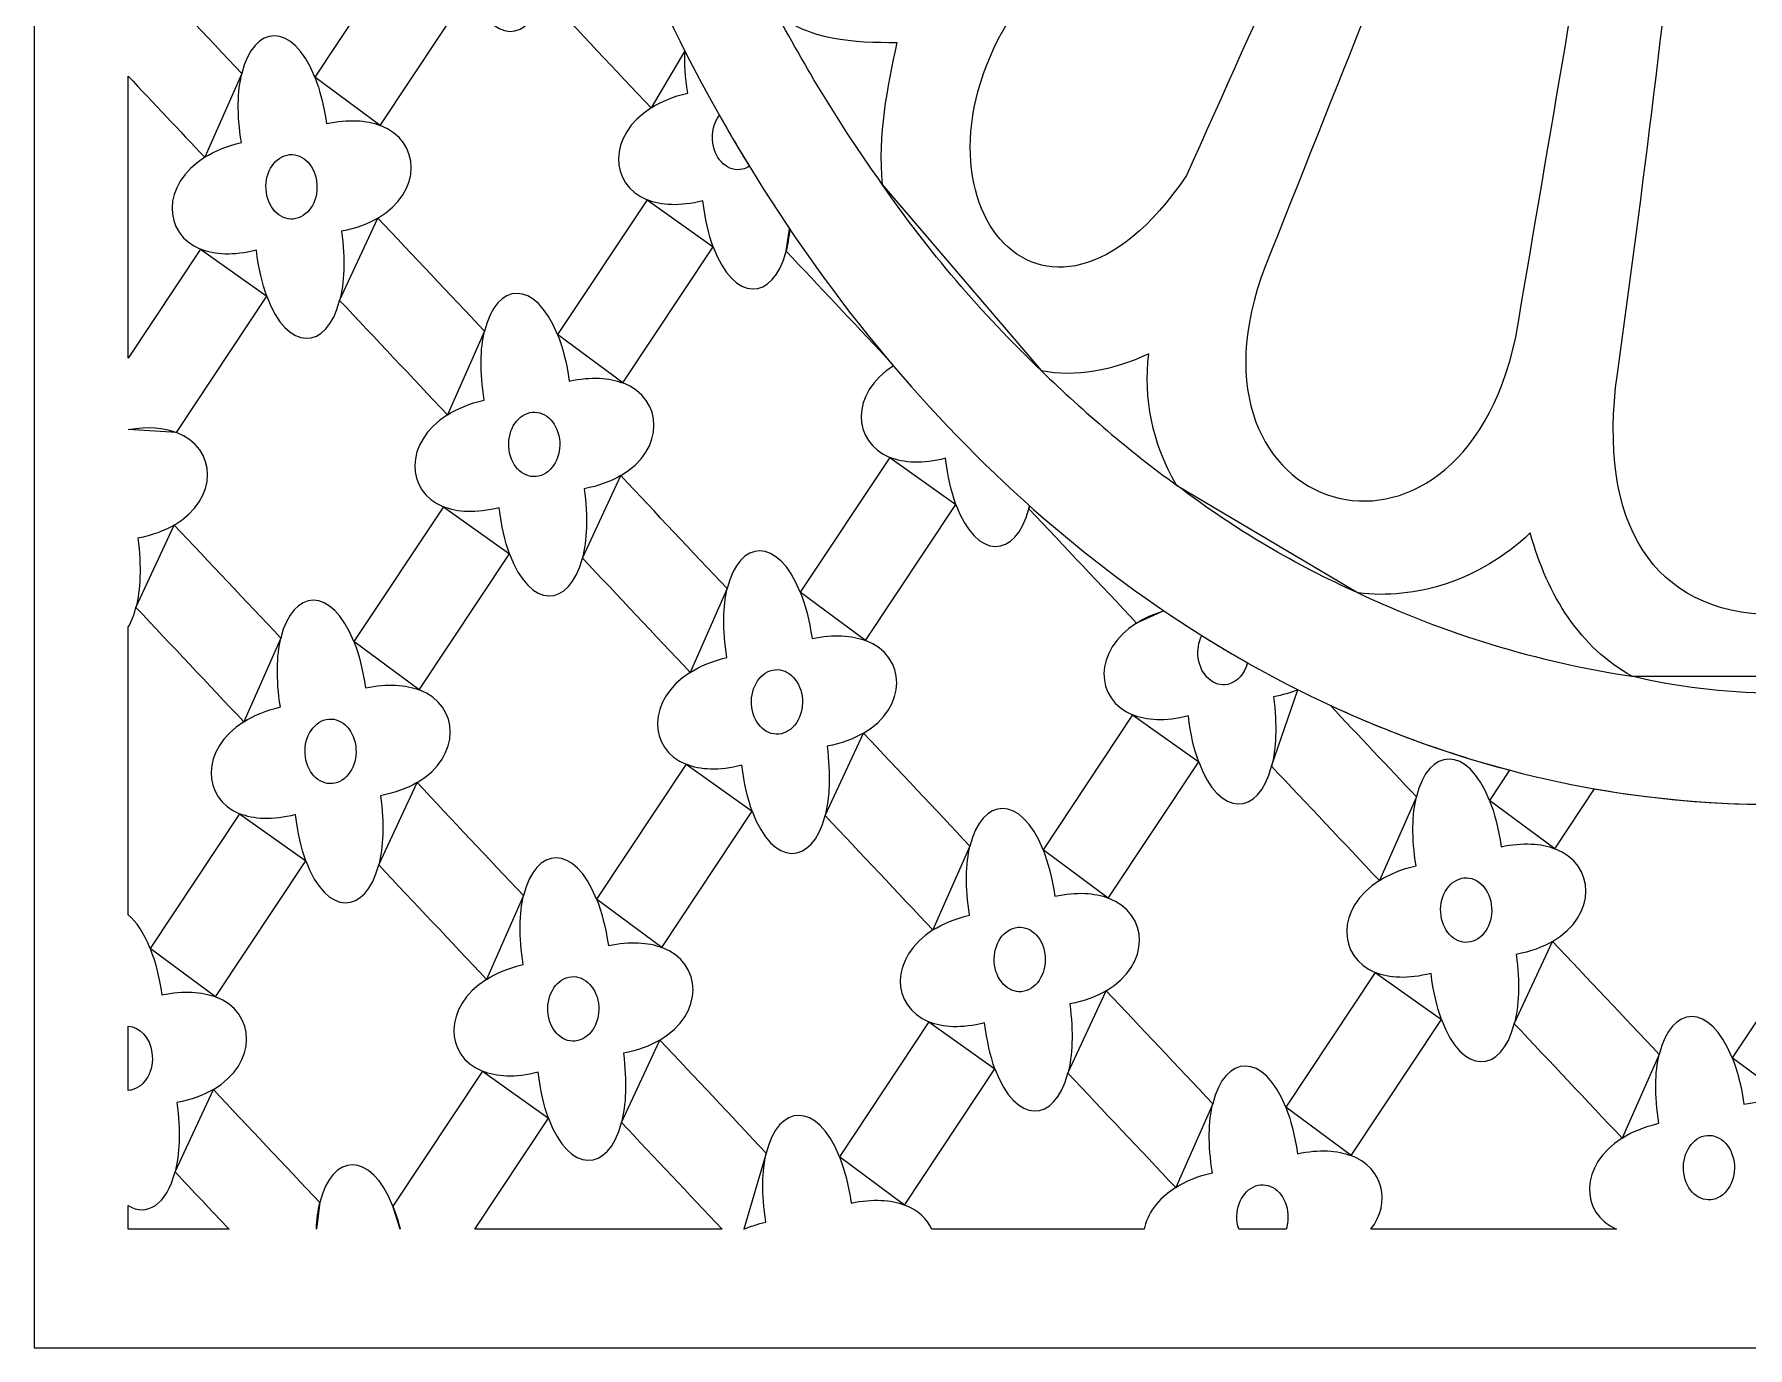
# Model space of a CAD drawing. Header units: centimetres. Extents: x 1.8 to 13.7, y -5.9 to 9.6.
# Drawn here: x 8.017 to 10.825, y -5.903 to -3.751 of the extents above; entities that cross this region are included whole.
import ezdxf

# ---------------------------------------------------------------- set-up
doc = ezdxf.new("R2010")
doc.units = ezdxf.units.CM
doc.header["$MEASUREMENT"] = 0
doc.layers.add('layer 1', color=7, linetype='Continuous')

msp = doc.modelspace()

# ---------------------------------------------------------------- linework, layer by layer
at = {"layer": 'layer 1', "color": 250}
for points, knots in [([(8.01713, 9.60241), (8.01713, 9.60241), (13.71558, 9.60241), (13.71558, 9.60241), (13.71558, 9.60241), (13.71558, 9.60241), (13.71558, -5.90262), (13.71558, -5.90262), (13.71558, -5.90262), (13.71558, -5.90262), (8.01713, -5.90262), (8.01713, -5.90262), (8.01713, -5.90262), (8.01713, -5.90262), (8.01713, 9.60241), (8.01713, 9.60241)], [0, 0, 0, 0, 0.2, 0.2, 0.2, 0.2, 0.4, 0.4, 0.4, 0.4, 0.6, 0.6, 0.6, 0.6, 1, 1, 1, 1]), ([(9.90491, -3.98233), (10.14473, -3.4477), (10.38456, -2.91308), (10.62438, -2.37845), (10.62438, -2.37845), (10.60451, -2.36229), (10.5854, -2.34546), (10.56765, -2.3275), (10.56765, -2.3275), (10.25582, -2.78505), (9.94398, -3.24262), (9.63215, -3.70017), (9.63215, -3.70017), (9.4173, -4.00794), (9.67005, -4.32854), (9.90491, -3.98233)], [0, 0, 0, 0, 0.2, 0.2, 0.2, 0.2, 0.4, 0.4, 0.4, 0.4, 0.6, 0.6, 0.6, 0.6, 1, 1, 1, 1]), ([(10.71054, -2.43021), (10.7232, -2.43572), (10.73723, -2.44157), (10.75079, -2.44594), (10.75079, -2.44594), (10.649, -3.04564), (10.54636, -3.64703), (10.44456, -4.24671), (10.44456, -4.24671), (10.35044, -4.68667), (9.87641, -4.54209), (10.03387, -4.13126), (10.03387, -4.13126), (10.25942, -3.56517), (10.48498, -2.9963), (10.71054, -2.43021)], [0, 0, 0, 0, 0.2, 0.2, 0.2, 0.2, 0.4, 0.4, 0.4, 0.4, 0.6, 0.6, 0.6, 0.6, 1, 1, 1, 1]), ([(10.86639, -2.46591), (10.86639, -2.46591), (10.84072, -2.46478), (10.84072, -2.46478), (10.84072, -2.46478), (10.75558, -3.06833), (10.69613, -3.70325), (10.611, -4.3068), (10.611, -4.3068), (10.57757, -4.55236), (10.66918, -4.69856), (10.86639, -4.70206), (10.86639, -4.70206), (11.06361, -4.69856), (11.15521, -4.55236), (11.12179, -4.3068), (11.12179, -4.3068), (11.03665, -3.70325), (10.9772, -3.06833), (10.89207, -2.46478), (10.89207, -2.46478), (10.89207, -2.46478), (10.86639, -2.46591), (10.86639, -2.46591)], [0, 0, 0, 0, 0.1428571, 0.1428571, 0.1428571, 0.1428571, 0.2857143, 0.2857143, 0.2857143, 0.2857143, 0.4285714, 0.4285714, 0.4285714, 0.4285714, 0.5714286, 0.5714286, 0.5714286, 0.5714286, 0.7142857, 0.7142857, 0.7142857, 0.7142857, 1, 1, 1, 1]), ([(13.56158, -2.62355), (13.58597, -2.98772), (13.33449, -3.31675), (12.84478, -3.29244), (12.84478, -3.29244), (12.69162, -3.79457), (12.42203, -4.22457), (12.07824, -4.52903), (12.07824, -4.52903), (11.73444, -4.83348), (11.31642, -5.01242), (10.86639, -5.01242), (10.86639, -5.01242), (10.41637, -5.01242), (9.99836, -4.83348), (9.65456, -4.52903), (9.65456, -4.52903), (9.31076, -4.22457), (9.04118, -3.79457), (8.88802, -3.29244), (8.88802, -3.29244), (8.39325, -3.31699), (8.14166, -2.9809), (8.17207, -2.61226), (8.17207, -2.61226), (8.17207, -2.61226), (13.56158, -2.62355), (13.56158, -2.62355)], [0, 0, 0, 0, 0.125, 0.125, 0.125, 0.125, 0.25, 0.25, 0.25, 0.25, 0.375, 0.375, 0.375, 0.375, 0.5, 0.5, 0.5, 0.5, 0.625, 0.625, 0.625, 0.625, 0.75, 0.75, 0.75, 0.75, 1, 1, 1, 1]), ([(8.35709, -3.81506), (8.37642, -3.73394), (8.44066, -3.72938), (8.4768, -3.82085), (8.4768, -3.82085), (8.4768, -3.82085), (8.62342, -3.59993), (8.62342, -3.59993), (8.62342, -3.59993), (8.56131, -3.57454), (8.55855, -3.49459), (8.63012, -3.4494), (8.63012, -3.4494), (8.57125, -3.38695), (8.51237, -3.32448), (8.45351, -3.26202), (8.45351, -3.26202), (8.43245, -3.34467), (8.36763, -3.34678), (8.33405, -3.25498), (8.33405, -3.25498), (8.33405, -3.25498), (8.186, -3.47804), (8.186, -3.47804), (8.186, -3.47804), (8.25342, -3.50377), (8.25594, -3.58699), (8.18255, -3.62988), (8.18255, -3.62988), (8.24072, -3.6916), (8.2989, -3.75333), (8.35709, -3.81506)], [0, 0, 0, 0, 0.1111111, 0.1111111, 0.1111111, 0.1111111, 0.2222222, 0.2222222, 0.2222222, 0.2222222, 0.3333333, 0.3333333, 0.3333333, 0.3333333, 0.4444444, 0.4444444, 0.4444444, 0.4444444, 0.5555556, 0.5555556, 0.5555556, 0.5555556, 0.6666667, 0.6666667, 0.6666667, 0.6666667, 0.7777778, 0.7777778, 0.7777778, 0.7777778, 1, 1, 1, 1]), ([(8.75482, -4.23701), (8.77415, -4.15591), (8.83839, -4.15133), (8.87454, -4.24282), (8.87454, -4.24282), (8.87454, -4.24282), (9.02116, -4.0219), (9.02116, -4.0219), (9.02116, -4.0219), (8.95904, -3.99649), (8.9563, -3.91656), (9.02785, -3.87137), (9.02785, -3.87137), (8.96899, -3.8089), (8.91012, -3.74646), (8.85124, -3.68399), (8.85124, -3.68399), (8.83018, -3.76664), (8.76536, -3.76875), (8.7318, -3.67693), (8.7318, -3.67693), (8.7318, -3.67693), (8.58375, -3.90001), (8.58375, -3.90001), (8.58375, -3.90001), (8.65116, -3.92573), (8.65367, -4.00894), (8.58028, -4.05185), (8.58028, -4.05185), (8.63846, -4.11356), (8.69665, -4.1753), (8.75482, -4.23701)], [0, 0, 0, 0, 0.1111111, 0.1111111, 0.1111111, 0.1111111, 0.2222222, 0.2222222, 0.2222222, 0.2222222, 0.3333333, 0.3333333, 0.3333333, 0.3333333, 0.4444444, 0.4444444, 0.4444444, 0.4444444, 0.5555556, 0.5555556, 0.5555556, 0.5555556, 0.6666667, 0.6666667, 0.6666667, 0.6666667, 0.7777778, 0.7777778, 0.7777778, 0.7777778, 1, 1, 1, 1]), ([(9.23337, -3.71621), (9.28587, -3.81488), (9.34379, -3.90857), (9.40663, -3.99659), (9.40663, -3.99659), (9.39819, -3.91504), (9.41489, -3.83907), (9.43034, -3.76389), (9.43034, -3.76389), (9.36202, -3.76483), (9.28164, -3.75884), (9.23337, -3.71621)], [0, 0, 0, 0, 0.25, 0.25, 0.25, 0.25, 0.5, 0.5, 0.5, 0.5, 1, 1, 1, 1]), ([(9.08307, -3.77769), (9.08238, -3.79807), (9.08382, -3.82123), (9.08797, -3.84706), (9.08797, -3.84706), (9.06402, -3.8527), (9.04405, -3.86115), (9.02785, -3.87137), (9.02785, -3.87137), (9.02785, -3.87137), (9.08307, -3.77769), (9.08307, -3.77769)], [0, 0, 0, 0, 0.25, 0.25, 0.25, 0.25, 0.5, 0.5, 0.5, 0.5, 1, 1, 1, 1]), ([(8.35709, -3.81506), (8.35028, -3.84355), (8.34903, -3.88145), (8.3565, -3.92798), (8.3565, -3.92798), (8.33253, -3.93361), (8.31256, -3.94207), (8.29638, -3.95227), (8.29638, -3.95227), (8.29638, -3.95227), (8.35709, -3.81506), (8.35709, -3.81506)], [0, 0, 0, 0, 0.25, 0.25, 0.25, 0.25, 0.5, 0.5, 0.5, 0.5, 1, 1, 1, 1]), ([(8.1712, -4.28134), (8.1712, -4.28134), (8.28968, -4.10282), (8.28968, -4.10282), (8.28968, -4.10282), (8.22756, -4.07742), (8.22481, -3.99748), (8.29638, -3.95227), (8.29638, -3.95227), (8.25465, -3.90801), (8.21292, -3.86374), (8.1712, -3.81948), (8.1712, -3.81948), (8.1712, -3.81948), (8.1712, -4.28134), (8.1712, -4.28134)], [0, 0, 0, 0, 0.2, 0.2, 0.2, 0.2, 0.4, 0.4, 0.4, 0.4, 0.6, 0.6, 0.6, 0.6, 1, 1, 1, 1]), ([(8.58375, -3.90001), (8.56146, -3.8915), (8.53211, -3.88927), (8.49603, -3.89686), (8.49603, -3.89686), (8.49157, -3.86658), (8.48488, -3.84133), (8.4768, -3.82085), (8.4768, -3.82085), (8.4768, -3.82085), (8.58375, -3.90001), (8.58375, -3.90001)], [0, 0, 0, 0, 0.25, 0.25, 0.25, 0.25, 0.5, 0.5, 0.5, 0.5, 1, 1, 1, 1]), ([(9.18879, -3.96698), (9.17201, -3.93953), (9.15564, -3.91165), (9.1397, -3.88336), (9.1397, -3.88336), (9.13091, -3.89513), (9.12647, -3.9118), (9.12885, -3.9289), (9.12885, -3.9289), (9.13285, -3.95759), (9.15461, -3.97686), (9.1773, -3.97179), (9.1773, -3.97179), (9.1814, -3.97088), (9.18524, -3.96923), (9.18879, -3.96698)], [0, 0, 0, 0, 0.2, 0.2, 0.2, 0.2, 0.4, 0.4, 0.4, 0.4, 0.6, 0.6, 0.6, 0.6, 1, 1, 1, 1]), ([(8.47976, -3.99144), (8.47576, -3.96275), (8.45398, -3.94348), (8.43129, -3.94855), (8.43129, -3.94855), (8.40861, -3.9536), (8.39336, -3.98112), (8.39737, -4.00982), (8.39737, -4.00982), (8.40137, -4.0385), (8.42313, -4.05778), (8.44582, -4.05271), (8.44582, -4.05271), (8.46851, -4.04765), (8.48375, -4.02014), (8.47976, -3.99144)], [0, 0, 0, 0, 0.2, 0.2, 0.2, 0.2, 0.4, 0.4, 0.4, 0.4, 0.6, 0.6, 0.6, 0.6, 1, 1, 1, 1]), ([(9.40663, -3.99659), (9.48089, -4.10489), (9.5679, -4.20679), (9.66766, -4.3022), (9.66766, -4.3022), (9.66766, -4.3022), (9.40663, -3.99659), (9.40663, -3.99659)], [0, 0, 0, 0, 0.3333333, 0.3333333, 0.3333333, 0.3333333, 1, 1, 1, 1]), ([(9.02116, -4.0219), (9.04391, -4.0312), (9.07461, -4.03321), (9.11258, -4.02347), (9.11258, -4.02347), (9.11613, -4.05337), (9.12205, -4.07846), (9.12953, -4.0989), (9.12953, -4.0989), (9.12953, -4.0989), (9.02116, -4.0219), (9.02116, -4.0219)], [0, 0, 0, 0, 0.25, 0.25, 0.25, 0.25, 0.5, 0.5, 0.5, 0.5, 1, 1, 1, 1]), ([(8.51751, -4.18688), (8.52476, -4.15839), (8.52683, -4.12034), (8.52062, -4.07328), (8.52062, -4.07328), (8.54427, -4.06879), (8.56411, -4.06129), (8.58028, -4.05185), (8.58028, -4.05185), (8.58028, -4.05185), (8.51751, -4.18688), (8.51751, -4.18688)], [0, 0, 0, 0, 0.25, 0.25, 0.25, 0.25, 0.5, 0.5, 0.5, 0.5, 1, 1, 1, 1]), ([(9.24899, -4.10596), (9.25171, -4.09522), (9.25371, -4.08313), (9.25481, -4.06971), (9.25481, -4.06971), (9.25481, -4.06971), (9.24899, -4.10596), (9.24899, -4.10596)], [0, 0, 0, 0, 0.3333333, 0.3333333, 0.3333333, 0.3333333, 1, 1, 1, 1]), ([(9.4247, -4.29391), (9.42067, -4.28915), (9.41665, -4.28437), (9.41262, -4.27957), (9.41262, -4.27957), (9.35808, -4.2217), (9.30353, -4.16383), (9.24899, -4.10596), (9.24899, -4.10596), (9.22791, -4.1886), (9.16311, -4.19072), (9.12953, -4.0989), (9.12953, -4.0989), (9.12953, -4.0989), (8.98148, -4.32198), (8.98148, -4.32198), (8.98148, -4.32198), (9.0489, -4.3477), (9.0514, -4.43091), (8.97802, -4.47382), (8.97802, -4.47382), (9.03619, -4.53553), (9.09438, -4.59725), (9.15256, -4.65898), (9.15256, -4.65898), (9.17188, -4.57788), (9.23612, -4.5733), (9.27227, -4.66479), (9.27227, -4.66479), (9.27227, -4.66479), (9.41889, -4.44387), (9.41889, -4.44387), (9.41889, -4.44387), (9.35704, -4.41857), (9.35407, -4.33921), (9.4247, -4.29391)], [0, 0, 0, 0, 0.1, 0.1, 0.1, 0.1, 0.2, 0.2, 0.2, 0.2, 0.3, 0.3, 0.3, 0.3, 0.4, 0.4, 0.4, 0.4, 0.5, 0.5, 0.5, 0.5, 0.6, 0.6, 0.6, 0.6, 0.7, 0.7, 0.7, 0.7, 0.8, 0.8, 0.8, 0.8, 1, 1, 1, 1]), ([(8.28968, -4.10282), (8.31243, -4.11212), (8.34313, -4.11413), (8.38109, -4.10439), (8.38109, -4.10439), (8.38465, -4.13429), (8.39057, -4.15938), (8.39805, -4.17982), (8.39805, -4.17982), (8.39805, -4.17982), (8.28968, -4.10282), (8.28968, -4.10282)], [0, 0, 0, 0, 0.25, 0.25, 0.25, 0.25, 0.5, 0.5, 0.5, 0.5, 1, 1, 1, 1]), ([(8.42107, -4.7399), (8.4404, -4.6588), (8.50465, -4.65422), (8.5408, -4.74571), (8.5408, -4.74571), (8.5408, -4.74571), (8.68741, -4.52479), (8.68741, -4.52479), (8.68741, -4.52479), (8.62531, -4.49938), (8.62255, -4.41945), (8.69411, -4.37424), (8.69411, -4.37424), (8.63523, -4.31179), (8.57637, -4.24933), (8.51751, -4.18688), (8.51751, -4.18688), (8.49643, -4.26952), (8.43162, -4.27164), (8.39805, -4.17982), (8.39805, -4.17982), (8.39805, -4.17982), (8.25, -4.40289), (8.25, -4.40289), (8.25, -4.40289), (8.31742, -4.42861), (8.31992, -4.51183), (8.24655, -4.55474), (8.24655, -4.55474), (8.30472, -4.61645), (8.3629, -4.67817), (8.42107, -4.7399)], [0, 0, 0, 0, 0.1111111, 0.1111111, 0.1111111, 0.1111111, 0.2222222, 0.2222222, 0.2222222, 0.2222222, 0.3333333, 0.3333333, 0.3333333, 0.3333333, 0.4444444, 0.4444444, 0.4444444, 0.4444444, 0.5555556, 0.5555556, 0.5555556, 0.5555556, 0.6666667, 0.6666667, 0.6666667, 0.6666667, 0.7777778, 0.7777778, 0.7777778, 0.7777778, 1, 1, 1, 1]), ([(8.75482, -4.23701), (8.74803, -4.2655), (8.74676, -4.30342), (8.75423, -4.34995), (8.75423, -4.34995), (8.73027, -4.35557), (8.7103, -4.36402), (8.69411, -4.37424), (8.69411, -4.37424), (8.69411, -4.37424), (8.75482, -4.23701), (8.75482, -4.23701)], [0, 0, 0, 0, 0.25, 0.25, 0.25, 0.25, 0.5, 0.5, 0.5, 0.5, 1, 1, 1, 1]), ([(8.98148, -4.32198), (8.9592, -4.31347), (8.92984, -4.31122), (8.89376, -4.31883), (8.89376, -4.31883), (8.8893, -4.28853), (8.88263, -4.2633), (8.87454, -4.24282), (8.87454, -4.24282), (8.87454, -4.24282), (8.98148, -4.32198), (8.98148, -4.32198)], [0, 0, 0, 0, 0.25, 0.25, 0.25, 0.25, 0.5, 0.5, 0.5, 0.5, 1, 1, 1, 1]), ([(9.88861, -4.48932), (9.81155, -4.43317), (9.73773, -4.3706), (9.66766, -4.3022), (9.66766, -4.3022), (9.72217, -4.31317), (9.78462, -4.30176), (9.8431, -4.27428), (9.8431, -4.27428), (9.83496, -4.34846), (9.84783, -4.41763), (9.88861, -4.48932)], [0, 0, 0, 0, 0.25, 0.25, 0.25, 0.25, 0.5, 0.5, 0.5, 0.5, 1, 1, 1, 1]), ([(8.87749, -4.41341), (8.87349, -4.38472), (8.85173, -4.36545), (8.82904, -4.37052), (8.82904, -4.37052), (8.80634, -4.37557), (8.7911, -4.40309), (8.79511, -4.43177), (8.79511, -4.43177), (8.7991, -4.46047), (8.82087, -4.47973), (8.84355, -4.47468), (8.84355, -4.47468), (8.86625, -4.46962), (8.88149, -4.44209), (8.87749, -4.41341)], [0, 0, 0, 0, 0.2, 0.2, 0.2, 0.2, 0.4, 0.4, 0.4, 0.4, 0.6, 0.6, 0.6, 0.6, 1, 1, 1, 1]), ([(8.25, -4.40289), (8.22958, -4.3951), (8.20322, -4.39256), (8.1712, -4.39805), (8.1712, -4.39805), (8.1712, -4.39805), (8.25, -4.40289), (8.25, -4.40289)], [0, 0, 0, 0, 0.3333333, 0.3333333, 0.3333333, 0.3333333, 1, 1, 1, 1]), ([(9.41889, -4.44387), (9.44165, -4.45317), (9.47236, -4.45518), (9.51031, -4.44544), (9.51031, -4.44544), (9.51386, -4.47534), (9.51979, -4.50041), (9.52726, -4.52087), (9.52726, -4.52087), (9.52726, -4.52087), (9.41889, -4.44387), (9.41889, -4.44387)], [0, 0, 0, 0, 0.25, 0.25, 0.25, 0.25, 0.5, 0.5, 0.5, 0.5, 1, 1, 1, 1]), ([(8.91524, -4.60885), (8.9225, -4.58036), (8.92457, -4.54231), (8.91837, -4.49525), (8.91837, -4.49525), (8.94201, -4.49076), (8.96186, -4.48326), (8.97802, -4.47382), (8.97802, -4.47382), (8.97802, -4.47382), (8.91524, -4.60885), (8.91524, -4.60885)], [0, 0, 0, 0, 0.25, 0.25, 0.25, 0.25, 0.5, 0.5, 0.5, 0.5, 1, 1, 1, 1]), ([(9.88861, -4.48932), (9.9855, -4.56308), (10.08488, -4.62108), (10.18631, -4.66602), (10.18631, -4.66602), (10.18631, -4.66602), (9.88861, -4.48932), (9.88861, -4.48932)], [0, 0, 0, 0, 0.3333333, 0.3333333, 0.3333333, 0.3333333, 1, 1, 1, 1]), ([(8.68741, -4.52477), (8.71017, -4.53409), (8.74088, -4.5361), (8.77884, -4.52634), (8.77884, -4.52634), (8.78239, -4.55626), (8.78832, -4.58135), (8.79578, -4.60177), (8.79578, -4.60177), (8.79578, -4.60177), (8.68741, -4.52477), (8.68741, -4.52477)], [0, 0, 0, 0, 0.25, 0.25, 0.25, 0.25, 0.5, 0.5, 0.5, 0.5, 1, 1, 1, 1]), ([(9.55029, -5.08095), (9.56963, -4.99984), (9.63387, -4.99527), (9.67001, -5.08676), (9.67001, -5.08676), (9.67001, -5.08676), (9.81663, -4.86583), (9.81663, -4.86583), (9.81663, -4.86583), (9.75452, -4.84043), (9.75176, -4.76048), (9.82333, -4.71529), (9.82333, -4.71529), (9.76446, -4.65284), (9.70559, -4.59039), (9.64672, -4.52793), (9.64672, -4.52793), (9.62566, -4.61057), (9.56084, -4.61267), (9.52726, -4.52087), (9.52726, -4.52087), (9.52726, -4.52087), (9.37923, -4.74393), (9.37923, -4.74393), (9.37923, -4.74393), (9.44663, -4.76967), (9.44915, -4.85288), (9.37576, -4.89577), (9.37576, -4.89577), (9.43394, -4.9575), (9.49211, -5.01922), (9.55029, -5.08095)], [0, 0, 0, 0, 0.1111111, 0.1111111, 0.1111111, 0.1111111, 0.2222222, 0.2222222, 0.2222222, 0.2222222, 0.3333333, 0.3333333, 0.3333333, 0.3333333, 0.4444444, 0.4444444, 0.4444444, 0.4444444, 0.5555556, 0.5555556, 0.5555556, 0.5555556, 0.6666667, 0.6666667, 0.6666667, 0.6666667, 0.7777778, 0.7777778, 0.7777778, 0.7777778, 1, 1, 1, 1]), ([(9.64672, -4.52792), (9.64713, -4.52633), (9.64751, -4.52471), (9.64788, -4.52306), (9.64788, -4.52306), (9.64788, -4.52306), (9.64672, -4.52792), (9.64672, -4.52792)], [0, 0, 0, 0, 0.3333333, 0.3333333, 0.3333333, 0.3333333, 1, 1, 1, 1]), ([(8.18376, -4.68975), (8.19101, -4.66128), (8.19309, -4.62323), (8.18688, -4.57617), (8.18688, -4.57617), (8.21054, -4.57168), (8.23037, -4.56418), (8.24653, -4.55472), (8.24653, -4.55472), (8.24653, -4.55472), (8.18376, -4.68975), (8.18376, -4.68975)], [0, 0, 0, 0, 0.25, 0.25, 0.25, 0.25, 0.5, 0.5, 0.5, 0.5, 1, 1, 1, 1]), ([(10.63468, -4.80246), (10.47901, -4.77917), (10.32882, -4.73277), (10.18631, -4.66602), (10.18631, -4.66602), (10.28032, -4.67723), (10.38341, -4.64732), (10.46834, -4.56771), (10.46834, -4.56771), (10.49656, -4.67177), (10.55125, -4.75575), (10.63468, -4.80246)], [0, 0, 0, 0, 0.25, 0.25, 0.25, 0.25, 0.5, 0.5, 0.5, 0.5, 1, 1, 1, 1]), ([(8.8188, -5.16187), (8.83814, -5.08075), (8.90239, -5.07619), (8.93853, -5.16767), (8.93853, -5.16767), (8.93853, -5.16767), (9.08514, -4.94674), (9.08514, -4.94674), (9.08514, -4.94674), (9.02304, -4.92135), (9.02028, -4.8414), (9.09185, -4.79621), (9.09185, -4.79621), (9.03298, -4.73376), (8.9741, -4.6713), (8.91524, -4.60885), (8.91524, -4.60885), (8.89417, -4.69149), (8.82936, -4.69359), (8.79578, -4.60177), (8.79578, -4.60177), (8.79578, -4.60177), (8.64775, -4.82485), (8.64775, -4.82485), (8.64775, -4.82485), (8.71516, -4.85057), (8.71767, -4.9338), (8.64428, -4.97669), (8.64428, -4.97669), (8.70245, -5.03842), (8.76063, -5.10014), (8.8188, -5.16187)], [0, 0, 0, 0, 0.1111111, 0.1111111, 0.1111111, 0.1111111, 0.2222222, 0.2222222, 0.2222222, 0.2222222, 0.3333333, 0.3333333, 0.3333333, 0.3333333, 0.4444444, 0.4444444, 0.4444444, 0.4444444, 0.5555556, 0.5555556, 0.5555556, 0.5555556, 0.6666667, 0.6666667, 0.6666667, 0.6666667, 0.7777778, 0.7777778, 0.7777778, 0.7777778, 1, 1, 1, 1]), ([(9.15256, -4.65898), (9.14576, -4.68747), (9.1445, -4.72537), (9.15197, -4.7719), (9.15197, -4.7719), (9.12801, -4.77754), (9.10803, -4.78599), (9.09185, -4.79621), (9.09185, -4.79621), (9.09185, -4.79621), (9.15256, -4.65898), (9.15256, -4.65898)], [0, 0, 0, 0, 0.25, 0.25, 0.25, 0.25, 0.5, 0.5, 0.5, 0.5, 1, 1, 1, 1]), ([(9.37923, -4.74393), (9.35694, -4.73543), (9.32758, -4.73319), (9.2915, -4.7408), (9.2915, -4.7408), (9.28704, -4.7105), (9.28036, -4.68525), (9.27227, -4.66479), (9.27227, -4.66479), (9.27227, -4.66479), (9.37923, -4.74393), (9.37923, -4.74393)], [0, 0, 0, 0, 0.25, 0.25, 0.25, 0.25, 0.5, 0.5, 0.5, 0.5, 1, 1, 1, 1]), ([(8.1712, -5.19351), (8.1843, -5.20445), (8.1968, -5.22265), (8.20705, -5.24858), (8.20705, -5.24858), (8.20705, -5.24858), (8.35366, -5.02766), (8.35366, -5.02766), (8.35366, -5.02766), (8.29156, -5.00227), (8.28881, -4.92232), (8.36038, -4.87713), (8.36038, -4.87713), (8.3015, -4.81466), (8.24263, -4.75221), (8.18376, -4.68977), (8.18376, -4.68977), (8.18052, -4.70248), (8.17623, -4.71329), (8.1712, -4.72215), (8.1712, -4.72215), (8.1712, -4.72215), (8.1712, -5.19351), (8.1712, -5.19351)], [0, 0, 0, 0, 0.1428571, 0.1428571, 0.1428571, 0.1428571, 0.2857143, 0.2857143, 0.2857143, 0.2857143, 0.4285714, 0.4285714, 0.4285714, 0.4285714, 0.5714286, 0.5714286, 0.5714286, 0.5714286, 0.7142857, 0.7142857, 0.7142857, 0.7142857, 1, 1, 1, 1]), ([(9.86794, -4.69519), (9.85072, -4.70051), (9.83589, -4.70736), (9.82333, -4.71529), (9.82333, -4.71529), (9.82333, -4.71529), (9.86794, -4.69519), (9.86794, -4.69519)], [0, 0, 0, 0, 0.3333333, 0.3333333, 0.3333333, 0.3333333, 1, 1, 1, 1]), ([(8.42107, -4.7399), (8.41428, -4.76839), (8.41303, -4.80629), (8.42048, -4.85282), (8.42048, -4.85282), (8.39653, -4.85846), (8.37656, -4.86691), (8.36038, -4.87713), (8.36038, -4.87713), (8.36038, -4.87713), (8.42107, -4.7399), (8.42107, -4.7399)], [0, 0, 0, 0, 0.25, 0.25, 0.25, 0.25, 0.5, 0.5, 0.5, 0.5, 1, 1, 1, 1]), ([(10.00515, -4.78047), (9.97985, -4.76615), (9.9548, -4.75125), (9.93003, -4.73572), (9.93003, -4.73572), (9.92476, -4.74641), (9.92246, -4.75949), (9.92432, -4.77282), (9.92432, -4.77282), (9.92833, -4.80151), (9.95009, -4.82078), (9.97278, -4.81573), (9.97278, -4.81573), (9.98834, -4.81226), (10.00041, -4.79822), (10.00515, -4.78047)], [0, 0, 0, 0, 0.2, 0.2, 0.2, 0.2, 0.4, 0.4, 0.4, 0.4, 0.6, 0.6, 0.6, 0.6, 1, 1, 1, 1]), ([(8.64775, -4.82485), (8.62546, -4.81634), (8.5961, -4.81411), (8.56001, -4.82171), (8.56001, -4.82171), (8.55555, -4.79142), (8.54888, -4.76617), (8.5408, -4.74571), (8.5408, -4.74571), (8.5408, -4.74571), (8.64775, -4.82485), (8.64775, -4.82485)], [0, 0, 0, 0, 0.25, 0.25, 0.25, 0.25, 0.5, 0.5, 0.5, 0.5, 1, 1, 1, 1]), ([(9.27523, -4.83538), (9.27122, -4.80669), (9.24946, -4.78742), (9.22677, -4.79247), (9.22677, -4.79247), (9.20409, -4.79754), (9.18884, -4.82506), (9.19284, -4.85374), (9.19284, -4.85374), (9.19683, -4.88243), (9.21861, -4.9017), (9.2413, -4.89665), (9.2413, -4.89665), (9.26399, -4.89159), (9.27923, -4.86406), (9.27523, -4.83538)], [0, 0, 0, 0, 0.2, 0.2, 0.2, 0.2, 0.4, 0.4, 0.4, 0.4, 0.6, 0.6, 0.6, 0.6, 1, 1, 1, 1]), ([(10.04446, -4.94989), (10.05171, -4.92141), (10.05379, -4.88337), (10.04758, -4.8363), (10.04758, -4.8363), (10.06244, -4.83348), (10.07578, -4.82948), (10.08767, -4.82454), (10.08767, -4.82454), (10.08767, -4.82454), (10.04446, -4.94989), (10.04446, -4.94989)], [0, 0, 0, 0, 0.25, 0.25, 0.25, 0.25, 0.5, 0.5, 0.5, 0.5, 1, 1, 1, 1]), ([(10.63468, -4.80246), (10.70819, -4.8213), (10.78436, -4.82784), (10.86639, -4.83125), (10.86639, -4.83125), (10.94843, -4.82784), (11.0246, -4.8213), (11.09812, -4.80246), (11.09812, -4.80246), (11.09812, -4.80246), (10.63468, -4.80246), (10.63468, -4.80246)], [0, 0, 0, 0, 0.25, 0.25, 0.25, 0.25, 0.5, 0.5, 0.5, 0.5, 1, 1, 1, 1]), ([(10.43438, -4.95628), (10.33358, -4.9297), (10.23536, -4.89401), (10.1403, -4.84994), (10.1403, -4.84994), (10.18746, -4.89997), (10.23462, -4.95), (10.28177, -5.00003), (10.28177, -5.00003), (10.3011, -4.91893), (10.36535, -4.91435), (10.4015, -5.00583), (10.4015, -5.00583), (10.4015, -5.00583), (10.43438, -4.95628), (10.43438, -4.95628)], [0, 0, 0, 0, 0.2, 0.2, 0.2, 0.2, 0.4, 0.4, 0.4, 0.4, 0.6, 0.6, 0.6, 0.6, 1, 1, 1, 1]), ([(8.54374, -4.91629), (8.53975, -4.88761), (8.51798, -4.86834), (8.49529, -4.87339), (8.49529, -4.87339), (8.47261, -4.87844), (8.45736, -4.90598), (8.46136, -4.93466), (8.46136, -4.93466), (8.46536, -4.96335), (8.48712, -4.98262), (8.50982, -4.97757), (8.50982, -4.97757), (8.53251, -4.9725), (8.54775, -4.94498), (8.54374, -4.91629)], [0, 0, 0, 0, 0.2, 0.2, 0.2, 0.2, 0.4, 0.4, 0.4, 0.4, 0.6, 0.6, 0.6, 0.6, 1, 1, 1, 1]), ([(9.81663, -4.86583), (9.83938, -4.87514), (9.87009, -4.87713), (9.90806, -4.8674), (9.90806, -4.8674), (9.91161, -4.89731), (9.91753, -4.92238), (9.92501, -4.94282), (9.92501, -4.94282), (9.92501, -4.94282), (9.81663, -4.86583), (9.81663, -4.86583)], [0, 0, 0, 0, 0.25, 0.25, 0.25, 0.25, 0.5, 0.5, 0.5, 0.5, 1, 1, 1, 1]), ([(9.31297, -5.0308), (9.32024, -5.00231), (9.3223, -4.96428), (9.3161, -4.9172), (9.3161, -4.9172), (9.33975, -4.91271), (9.35959, -4.90523), (9.37576, -4.89577), (9.37576, -4.89577), (9.37576, -4.89577), (9.31297, -5.0308), (9.31297, -5.0308)], [0, 0, 0, 0, 0.25, 0.25, 0.25, 0.25, 0.5, 0.5, 0.5, 0.5, 1, 1, 1, 1]), ([(9.08516, -4.94674), (9.10791, -4.95606), (9.13861, -4.95805), (9.17657, -4.94831), (9.17657, -4.94831), (9.18012, -4.97821), (9.18605, -5.0033), (9.19353, -5.02374), (9.19353, -5.02374), (9.19353, -5.02374), (9.08516, -4.94674), (9.08516, -4.94674)], [0, 0, 0, 0, 0.25, 0.25, 0.25, 0.25, 0.5, 0.5, 0.5, 0.5, 1, 1, 1, 1]), ([(9.94803, -5.5029), (9.96736, -5.42181), (10.0316, -5.41724), (10.06775, -5.50872), (10.06775, -5.50872), (10.06775, -5.50872), (10.21436, -5.2878), (10.21436, -5.2878), (10.21436, -5.2878), (10.15226, -5.2624), (10.14951, -5.18245), (10.22106, -5.13726), (10.22106, -5.13726), (10.1622, -5.07481), (10.10333, -5.01236), (10.04446, -4.94989), (10.04446, -4.94989), (10.02339, -5.03254), (9.95857, -5.03464), (9.92501, -4.94282), (9.92501, -4.94282), (9.92501, -4.94282), (9.77696, -5.1659), (9.77696, -5.1659), (9.77696, -5.1659), (9.84438, -5.19162), (9.84688, -5.27484), (9.7735, -5.31774), (9.7735, -5.31774), (9.83167, -5.37947), (9.88986, -5.44119), (9.94803, -5.5029)], [0, 0, 0, 0, 0.1111111, 0.1111111, 0.1111111, 0.1111111, 0.2222222, 0.2222222, 0.2222222, 0.2222222, 0.3333333, 0.3333333, 0.3333333, 0.3333333, 0.4444444, 0.4444444, 0.4444444, 0.4444444, 0.5555556, 0.5555556, 0.5555556, 0.5555556, 0.6666667, 0.6666667, 0.6666667, 0.6666667, 0.7777778, 0.7777778, 0.7777778, 0.7777778, 1, 1, 1, 1]), ([(8.58149, -5.11172), (8.58876, -5.08323), (8.59082, -5.04519), (8.58462, -4.99814), (8.58462, -4.99814), (8.60827, -4.99365), (8.62811, -4.98613), (8.64428, -4.97669), (8.64428, -4.97669), (8.64428, -4.97669), (8.58149, -5.11172), (8.58149, -5.11172)], [0, 0, 0, 0, 0.25, 0.25, 0.25, 0.25, 0.5, 0.5, 0.5, 0.5, 1, 1, 1, 1]), ([(10.91059, -5.01182), (10.89588, -5.01221), (10.88116, -5.01242), (10.86639, -5.01242), (10.86639, -5.01242), (10.76709, -5.01242), (10.66933, -5.00369), (10.57359, -4.98683), (10.57359, -4.98683), (10.57359, -4.98683), (10.50845, -5.08498), (10.50845, -5.08498), (10.50845, -5.08498), (10.57586, -5.11072), (10.57837, -5.19394), (10.50498, -5.23682), (10.50498, -5.23682), (10.56315, -5.29855), (10.62133, -5.36027), (10.6795, -5.422), (10.6795, -5.422), (10.69884, -5.34089), (10.76308, -5.3363), (10.79923, -5.4278), (10.79923, -5.4278), (10.79923, -5.4278), (10.94584, -5.20688), (10.94584, -5.20688), (10.94584, -5.20688), (10.88374, -5.18148), (10.88098, -5.10153), (10.95256, -5.05635), (10.95256, -5.05635), (10.93857, -5.04151), (10.92458, -5.02666), (10.91059, -5.01182)], [0, 0, 0, 0, 0.1, 0.1, 0.1, 0.1, 0.2, 0.2, 0.2, 0.2, 0.3, 0.3, 0.3, 0.3, 0.4, 0.4, 0.4, 0.4, 0.5, 0.5, 0.5, 0.5, 0.6, 0.6, 0.6, 0.6, 0.7, 0.7, 0.7, 0.7, 0.8, 0.8, 0.8, 0.8, 1, 1, 1, 1]), ([(9.21655, -5.58382), (9.23588, -5.50272), (9.30012, -5.49814), (9.33626, -5.58963), (9.33626, -5.58963), (9.33626, -5.58963), (9.48289, -5.36871), (9.48289, -5.36871), (9.48289, -5.36871), (9.42077, -5.34332), (9.41803, -5.26337), (9.48959, -5.21817), (9.48959, -5.21817), (9.43071, -5.15571), (9.37185, -5.09326), (9.31297, -5.0308), (9.31297, -5.0308), (9.29191, -5.11346), (9.22709, -5.11556), (9.19353, -5.02374), (9.19353, -5.02374), (9.19353, -5.02374), (9.04548, -5.24682), (9.04548, -5.24682), (9.04548, -5.24682), (9.1129, -5.27254), (9.1154, -5.35576), (9.04201, -5.39866), (9.04201, -5.39866), (9.10019, -5.46039), (9.15837, -5.5221), (9.21655, -5.58382)], [0, 0, 0, 0, 0.1111111, 0.1111111, 0.1111111, 0.1111111, 0.2222222, 0.2222222, 0.2222222, 0.2222222, 0.3333333, 0.3333333, 0.3333333, 0.3333333, 0.4444444, 0.4444444, 0.4444444, 0.4444444, 0.5555556, 0.5555556, 0.5555556, 0.5555556, 0.6666667, 0.6666667, 0.6666667, 0.6666667, 0.7777778, 0.7777778, 0.7777778, 0.7777778, 1, 1, 1, 1]), ([(10.28177, -5.00003), (10.27498, -5.02852), (10.27373, -5.06642), (10.28118, -5.11295), (10.28118, -5.11295), (10.25723, -5.11859), (10.23726, -5.12704), (10.22106, -5.13726), (10.22106, -5.13726), (10.22106, -5.13726), (10.28177, -5.00003), (10.28177, -5.00003)], [0, 0, 0, 0, 0.25, 0.25, 0.25, 0.25, 0.5, 0.5, 0.5, 0.5, 1, 1, 1, 1]), ([(10.50845, -5.08498), (10.48616, -5.07648), (10.4568, -5.07424), (10.42071, -5.08186), (10.42071, -5.08186), (10.41625, -5.05155), (10.40958, -5.0263), (10.4015, -5.00583), (10.4015, -5.00583), (10.4015, -5.00583), (10.50845, -5.08498), (10.50845, -5.08498)], [0, 0, 0, 0, 0.25, 0.25, 0.25, 0.25, 0.5, 0.5, 0.5, 0.5, 1, 1, 1, 1]), ([(8.35366, -5.02766), (8.37643, -5.03696), (8.40712, -5.03897), (8.44509, -5.02923), (8.44509, -5.02923), (8.44864, -5.05913), (8.45457, -5.08422), (8.46204, -5.10466), (8.46204, -5.10466), (8.46204, -5.10466), (8.35366, -5.02766), (8.35366, -5.02766)], [0, 0, 0, 0, 0.25, 0.25, 0.25, 0.25, 0.5, 0.5, 0.5, 0.5, 1, 1, 1, 1]), ([(9.55029, -5.08095), (9.54351, -5.10944), (9.54224, -5.14734), (9.54971, -5.19387), (9.54971, -5.19387), (9.52575, -5.19951), (9.50577, -5.20796), (9.48959, -5.21817), (9.48959, -5.21817), (9.48959, -5.21817), (9.55029, -5.08095), (9.55029, -5.08095)], [0, 0, 0, 0, 0.25, 0.25, 0.25, 0.25, 0.5, 0.5, 0.5, 0.5, 1, 1, 1, 1]), ([(8.48507, -5.66474), (8.5044, -5.58364), (8.56865, -5.57906), (8.60478, -5.67055), (8.60478, -5.67055), (8.60478, -5.67055), (8.75141, -5.44963), (8.75141, -5.44963), (8.75141, -5.44963), (8.68929, -5.42422), (8.68654, -5.34429), (8.75811, -5.2991), (8.75811, -5.2991), (8.69923, -5.23663), (8.64036, -5.17418), (8.58149, -5.11172), (8.58149, -5.11172), (8.56043, -5.19437), (8.49562, -5.19648), (8.46204, -5.10466), (8.46204, -5.10466), (8.46204, -5.10466), (8.314, -5.32774), (8.314, -5.32774), (8.314, -5.32774), (8.38141, -5.35346), (8.38392, -5.43667), (8.31053, -5.47958), (8.31053, -5.47958), (8.36872, -5.54129), (8.42689, -5.60301), (8.48507, -5.66474)], [0, 0, 0, 0, 0.1111111, 0.1111111, 0.1111111, 0.1111111, 0.2222222, 0.2222222, 0.2222222, 0.2222222, 0.3333333, 0.3333333, 0.3333333, 0.3333333, 0.4444444, 0.4444444, 0.4444444, 0.4444444, 0.5555556, 0.5555556, 0.5555556, 0.5555556, 0.6666667, 0.6666667, 0.6666667, 0.6666667, 0.7777778, 0.7777778, 0.7777778, 0.7777778, 1, 1, 1, 1]), ([(9.77696, -5.1659), (9.75467, -5.1574), (9.72532, -5.15516), (9.68923, -5.16276), (9.68923, -5.16276), (9.68478, -5.13247), (9.67809, -5.10722), (9.67001, -5.08676), (9.67001, -5.08676), (9.67001, -5.08676), (9.77696, -5.1659), (9.77696, -5.1659)], [0, 0, 0, 0, 0.25, 0.25, 0.25, 0.25, 0.5, 0.5, 0.5, 0.5, 1, 1, 1, 1]), ([(10.40444, -5.17643), (10.40045, -5.14774), (10.37868, -5.12847), (10.35599, -5.13352), (10.35599, -5.13352), (10.33331, -5.13858), (10.31806, -5.16611), (10.32206, -5.19479), (10.32206, -5.19479), (10.32606, -5.22348), (10.34782, -5.24275), (10.37052, -5.23768), (10.37052, -5.23768), (10.39321, -5.23263), (10.40845, -5.20511), (10.40444, -5.17643)], [0, 0, 0, 0, 0.2, 0.2, 0.2, 0.2, 0.4, 0.4, 0.4, 0.4, 0.6, 0.6, 0.6, 0.6, 1, 1, 1, 1]), ([(8.8188, -5.16187), (8.81203, -5.19036), (8.81076, -5.22826), (8.81823, -5.27479), (8.81823, -5.27479), (8.79426, -5.28041), (8.77429, -5.28888), (8.75811, -5.2991), (8.75811, -5.2991), (8.75811, -5.2991), (8.8188, -5.16187), (8.8188, -5.16187)], [0, 0, 0, 0, 0.25, 0.25, 0.25, 0.25, 0.5, 0.5, 0.5, 0.5, 1, 1, 1, 1]), ([(9.04548, -5.24682), (9.02319, -5.23831), (8.99383, -5.23608), (8.95776, -5.24368), (8.95776, -5.24368), (8.9533, -5.21339), (8.94661, -5.18814), (8.93853, -5.16767), (8.93853, -5.16767), (8.93853, -5.16767), (9.04548, -5.24682), (9.04548, -5.24682)], [0, 0, 0, 0, 0.25, 0.25, 0.25, 0.25, 0.5, 0.5, 0.5, 0.5, 1, 1, 1, 1]), ([(9.67297, -5.25733), (9.66897, -5.22865), (9.64719, -5.20937), (9.6245, -5.21444), (9.6245, -5.21444), (9.60182, -5.21949), (9.58657, -5.24701), (9.59057, -5.27571), (9.59057, -5.27571), (9.59458, -5.3044), (9.61634, -5.32367), (9.63903, -5.3186), (9.63903, -5.3186), (9.66173, -5.31355), (9.67696, -5.28603), (9.67297, -5.25733)], [0, 0, 0, 0, 0.2, 0.2, 0.2, 0.2, 0.4, 0.4, 0.4, 0.4, 0.6, 0.6, 0.6, 0.6, 1, 1, 1, 1]), ([(8.314, -5.32774), (8.29171, -5.31923), (8.26235, -5.317), (8.22628, -5.32459), (8.22628, -5.32459), (8.22182, -5.29431), (8.21513, -5.26904), (8.20705, -5.24858), (8.20705, -5.24858), (8.20705, -5.24858), (8.314, -5.32774), (8.314, -5.32774)], [0, 0, 0, 0, 0.25, 0.25, 0.25, 0.25, 0.5, 0.5, 0.5, 0.5, 1, 1, 1, 1]), ([(10.4422, -5.37186), (10.44946, -5.34337), (10.45152, -5.30534), (10.44532, -5.25825), (10.44532, -5.25825), (10.46897, -5.25377), (10.48881, -5.24628), (10.50498, -5.23682), (10.50498, -5.23682), (10.50498, -5.23682), (10.4422, -5.37186), (10.4422, -5.37186)], [0, 0, 0, 0, 0.25, 0.25, 0.25, 0.25, 0.5, 0.5, 0.5, 0.5, 1, 1, 1, 1]), ([(8.94149, -5.33826), (8.93748, -5.30956), (8.91571, -5.29031), (8.89303, -5.29536), (8.89303, -5.29536), (8.87034, -5.30041), (8.8551, -5.32793), (8.85909, -5.35663), (8.85909, -5.35663), (8.8631, -5.38531), (8.88487, -5.40459), (8.90755, -5.39952), (8.90755, -5.39952), (8.93024, -5.39447), (8.94549, -5.36695), (8.94149, -5.33826)], [0, 0, 0, 0, 0.2, 0.2, 0.2, 0.2, 0.4, 0.4, 0.4, 0.4, 0.6, 0.6, 0.6, 0.6, 1, 1, 1, 1]), ([(10.21436, -5.2878), (10.23713, -5.29711), (10.26782, -5.2991), (10.30579, -5.28937), (10.30579, -5.28937), (10.30934, -5.31927), (10.31527, -5.34435), (10.32275, -5.36479), (10.32275, -5.36479), (10.32275, -5.36479), (10.21436, -5.2878), (10.21436, -5.2878)], [0, 0, 0, 0, 0.25, 0.25, 0.25, 0.25, 0.5, 0.5, 0.5, 0.5, 1, 1, 1, 1]), ([(9.71072, -5.45277), (9.71797, -5.42428), (9.72004, -5.38624), (9.71383, -5.33917), (9.71383, -5.33917), (9.73749, -5.33468), (9.75732, -5.32719), (9.77349, -5.31774), (9.77349, -5.31774), (9.77349, -5.31774), (9.71072, -5.45277), (9.71072, -5.45277)], [0, 0, 0, 0, 0.25, 0.25, 0.25, 0.25, 0.5, 0.5, 0.5, 0.5, 1, 1, 1, 1]), ([(8.21001, -5.41917), (8.20658, -5.3946), (8.1901, -5.37694), (8.1712, -5.37556), (8.1712, -5.37556), (8.1712, -5.37556), (8.1712, -5.48117), (8.1712, -5.48117), (8.1712, -5.48117), (8.17281, -5.48104), (8.17444, -5.48081), (8.17608, -5.48044), (8.17608, -5.48044), (8.19876, -5.47538), (8.21401, -5.44787), (8.21001, -5.41917)], [0, 0, 0, 0, 0.2, 0.2, 0.2, 0.2, 0.4, 0.4, 0.4, 0.4, 0.6, 0.6, 0.6, 0.6, 1, 1, 1, 1]), ([(9.48289, -5.36871), (9.50565, -5.37801), (9.53634, -5.38002), (9.57431, -5.37028), (9.57431, -5.37028), (9.57786, -5.40018), (9.58379, -5.42527), (9.59126, -5.44571), (9.59126, -5.44571), (9.59126, -5.44571), (9.48289, -5.36871), (9.48289, -5.36871)], [0, 0, 0, 0, 0.25, 0.25, 0.25, 0.25, 0.5, 0.5, 0.5, 0.5, 1, 1, 1, 1]), ([(10.60948, -5.70863), (10.54993, -5.68209), (10.54826, -5.60377), (10.61881, -5.55922), (10.61881, -5.55922), (10.55993, -5.49676), (10.50106, -5.43431), (10.4422, -5.37186), (10.4422, -5.37186), (10.42114, -5.45449), (10.35632, -5.45661), (10.32274, -5.36479), (10.32274, -5.36479), (10.32274, -5.36479), (10.1747, -5.58787), (10.1747, -5.58787), (10.1747, -5.58787), (10.22811, -5.60824), (10.24077, -5.66472), (10.20722, -5.70863), (10.20722, -5.70863), (10.20722, -5.70863), (10.60948, -5.70863), (10.60948, -5.70863)], [0, 0, 0, 0, 0.1428571, 0.1428571, 0.1428571, 0.1428571, 0.2857143, 0.2857143, 0.2857143, 0.2857143, 0.4285714, 0.4285714, 0.4285714, 0.4285714, 0.5714286, 0.5714286, 0.5714286, 0.5714286, 0.7142857, 0.7142857, 0.7142857, 0.7142857, 1, 1, 1, 1]), ([(8.97923, -5.53369), (8.98649, -5.5052), (8.98857, -5.46716), (8.98235, -5.42009), (8.98235, -5.42009), (9.00601, -5.4156), (9.02584, -5.4081), (9.04201, -5.39866), (9.04201, -5.39866), (9.04201, -5.39866), (8.97923, -5.53369), (8.97923, -5.53369)], [0, 0, 0, 0, 0.25, 0.25, 0.25, 0.25, 0.5, 0.5, 0.5, 0.5, 1, 1, 1, 1]), ([(9.83543, -5.70863), (9.84042, -5.68408), (9.85736, -5.65907), (9.88733, -5.64015), (9.88733, -5.64015), (9.82846, -5.57768), (9.76958, -5.51523), (9.71072, -5.45277), (9.71072, -5.45277), (9.68964, -5.53542), (9.62484, -5.53753), (9.59126, -5.44571), (9.59126, -5.44571), (9.59126, -5.44571), (9.44321, -5.66879), (9.44321, -5.66879), (9.44321, -5.66879), (9.46509, -5.67713), (9.48012, -5.69153), (9.48795, -5.70863), (9.48795, -5.70863), (9.48795, -5.70863), (9.83543, -5.70863), (9.83543, -5.70863)], [0, 0, 0, 0, 0.1428571, 0.1428571, 0.1428571, 0.1428571, 0.2857143, 0.2857143, 0.2857143, 0.2857143, 0.4285714, 0.4285714, 0.4285714, 0.4285714, 0.5714286, 0.5714286, 0.5714286, 0.5714286, 0.7142857, 0.7142857, 0.7142857, 0.7142857, 1, 1, 1, 1]), ([(10.6795, -5.422), (10.67273, -5.45049), (10.67146, -5.48839), (10.67893, -5.53492), (10.67893, -5.53492), (10.65496, -5.54056), (10.63499, -5.549), (10.61881, -5.55922), (10.61881, -5.55922), (10.61881, -5.55922), (10.6795, -5.422), (10.6795, -5.422)], [0, 0, 0, 0, 0.25, 0.25, 0.25, 0.25, 0.5, 0.5, 0.5, 0.5, 1, 1, 1, 1]), ([(10.90618, -5.50695), (10.88389, -5.49845), (10.85453, -5.49621), (10.81846, -5.50381), (10.81846, -5.50381), (10.814, -5.47352), (10.80731, -5.44825), (10.79923, -5.4278), (10.79923, -5.4278), (10.79923, -5.4278), (10.90618, -5.50695), (10.90618, -5.50695)], [0, 0, 0, 0, 0.25, 0.25, 0.25, 0.25, 0.5, 0.5, 0.5, 0.5, 1, 1, 1, 1]), ([(8.75141, -5.44963), (8.77416, -5.45893), (8.80487, -5.46094), (8.84282, -5.4512), (8.84282, -5.4512), (8.84637, -5.4811), (8.8523, -5.50619), (8.85978, -5.52663), (8.85978, -5.52663), (8.85978, -5.52663), (8.75141, -5.44963), (8.75141, -5.44963)], [0, 0, 0, 0, 0.25, 0.25, 0.25, 0.25, 0.5, 0.5, 0.5, 0.5, 1, 1, 1, 1]), ([(8.24775, -5.61461), (8.25501, -5.58612), (8.25708, -5.54807), (8.25088, -5.50101), (8.25088, -5.50101), (8.27452, -5.49652), (8.29437, -5.48902), (8.31053, -5.47958), (8.31053, -5.47958), (8.31053, -5.47958), (8.24775, -5.61461), (8.24775, -5.61461)], [0, 0, 0, 0, 0.25, 0.25, 0.25, 0.25, 0.5, 0.5, 0.5, 0.5, 1, 1, 1, 1]), ([(9.14413, -5.70863), (9.08916, -5.65032), (9.0342, -5.592), (8.97923, -5.53369), (8.97923, -5.53369), (8.95817, -5.61633), (8.89335, -5.61845), (8.85978, -5.52663), (8.85978, -5.52663), (8.85978, -5.52663), (8.73898, -5.70863), (8.73898, -5.70863), (8.73898, -5.70863), (8.73898, -5.70863), (9.14413, -5.70863), (9.14413, -5.70863)], [0, 0, 0, 0, 0.2, 0.2, 0.2, 0.2, 0.4, 0.4, 0.4, 0.4, 0.6, 0.6, 0.6, 0.6, 1, 1, 1, 1]), ([(9.94803, -5.5029), (9.94124, -5.53139), (9.93998, -5.56931), (9.94744, -5.61584), (9.94744, -5.61584), (9.92348, -5.62146), (9.90351, -5.62992), (9.88733, -5.64015), (9.88733, -5.64015), (9.88733, -5.64015), (9.94803, -5.5029), (9.94803, -5.5029)], [0, 0, 0, 0, 0.25, 0.25, 0.25, 0.25, 0.5, 0.5, 0.5, 0.5, 1, 1, 1, 1]), ([(10.1747, -5.58787), (10.15241, -5.57937), (10.12305, -5.57711), (10.08697, -5.58473), (10.08697, -5.58473), (10.08252, -5.55444), (10.07584, -5.52919), (10.06775, -5.50872), (10.06775, -5.50872), (10.06775, -5.50872), (10.1747, -5.58787), (10.1747, -5.58787)], [0, 0, 0, 0, 0.25, 0.25, 0.25, 0.25, 0.5, 0.5, 0.5, 0.5, 1, 1, 1, 1]), ([(10.80219, -5.59838), (10.79818, -5.5697), (10.77641, -5.55042), (10.75373, -5.55549), (10.75373, -5.55549), (10.73104, -5.56055), (10.7158, -5.58806), (10.71979, -5.61676), (10.71979, -5.61676), (10.7238, -5.64545), (10.74557, -5.66472), (10.76825, -5.65965), (10.76825, -5.65965), (10.79094, -5.6546), (10.80619, -5.62708), (10.80219, -5.59838)], [0, 0, 0, 0, 0.2, 0.2, 0.2, 0.2, 0.4, 0.4, 0.4, 0.4, 0.6, 0.6, 0.6, 0.6, 1, 1, 1, 1]), ([(9.21655, -5.58382), (9.20976, -5.61231), (9.2085, -5.65023), (9.21596, -5.69674), (9.21596, -5.69674), (9.20259, -5.6999), (9.19046, -5.70392), (9.17953, -5.70863), (9.17953, -5.70863), (9.17953, -5.70863), (9.21655, -5.58382), (9.21655, -5.58382)], [0, 0, 0, 0, 0.25, 0.25, 0.25, 0.25, 0.5, 0.5, 0.5, 0.5, 1, 1, 1, 1]), ([(8.33637, -5.70863), (8.30684, -5.67729), (8.2773, -5.64595), (8.24775, -5.61461), (8.24775, -5.61461), (8.23397, -5.66869), (8.20144, -5.68829), (8.1712, -5.66963), (8.1712, -5.66963), (8.1712, -5.66963), (8.1712, -5.70863), (8.1712, -5.70863), (8.1712, -5.70863), (8.1712, -5.70863), (8.33637, -5.70863), (8.33637, -5.70863)], [0, 0, 0, 0, 0.2, 0.2, 0.2, 0.2, 0.4, 0.4, 0.4, 0.4, 0.6, 0.6, 0.6, 0.6, 1, 1, 1, 1]), ([(9.44321, -5.66879), (9.42094, -5.66028), (9.39158, -5.65803), (9.35549, -5.66565), (9.35549, -5.66565), (9.35103, -5.63536), (9.34434, -5.61009), (9.33626, -5.58963), (9.33626, -5.58963), (9.33626, -5.58963), (9.44321, -5.66879), (9.44321, -5.66879)], [0, 0, 0, 0, 0.25, 0.25, 0.25, 0.25, 0.5, 0.5, 0.5, 0.5, 1, 1, 1, 1]), ([(10.07071, -5.6793), (10.0667, -5.65062), (10.04494, -5.63136), (10.02225, -5.63641), (10.02225, -5.63641), (9.99956, -5.64146), (9.98432, -5.66898), (9.98832, -5.69767), (9.98832, -5.69767), (9.98885, -5.7015), (9.9897, -5.70518), (9.99084, -5.70863), (9.99084, -5.70863), (9.99084, -5.70863), (10.06816, -5.70863), (10.06816, -5.70863), (10.06816, -5.70863), (10.07111, -5.69966), (10.07213, -5.68955), (10.07071, -5.6793)], [0, 0, 0, 0, 0.1666667, 0.1666667, 0.1666667, 0.1666667, 0.3333333, 0.3333333, 0.3333333, 0.3333333, 0.5, 0.5, 0.5, 0.5, 0.6666667, 0.6666667, 0.6666667, 0.6666667, 1, 1, 1, 1]), ([(8.48507, -5.66474), (8.48202, -5.6775), (8.4801, -5.69216), (8.47956, -5.70863), (8.47956, -5.70863), (8.47956, -5.70863), (8.48507, -5.66474), (8.48507, -5.66474)], [0, 0, 0, 0, 0.3333333, 0.3333333, 0.3333333, 0.3333333, 1, 1, 1, 1]), ([(8.6167, -5.70863), (8.61324, -5.69448), (8.60923, -5.68178), (8.60478, -5.67055), (8.60478, -5.67055), (8.60478, -5.67055), (8.6167, -5.70863), (8.6167, -5.70863)], [0, 0, 0, 0, 0.3333333, 0.3333333, 0.3333333, 0.3333333, 1, 1, 1, 1])]:
    msp.add_open_spline(points, degree=3, knots=knots, dxfattribs=at)

doc.saveas('drawing.dxf')
